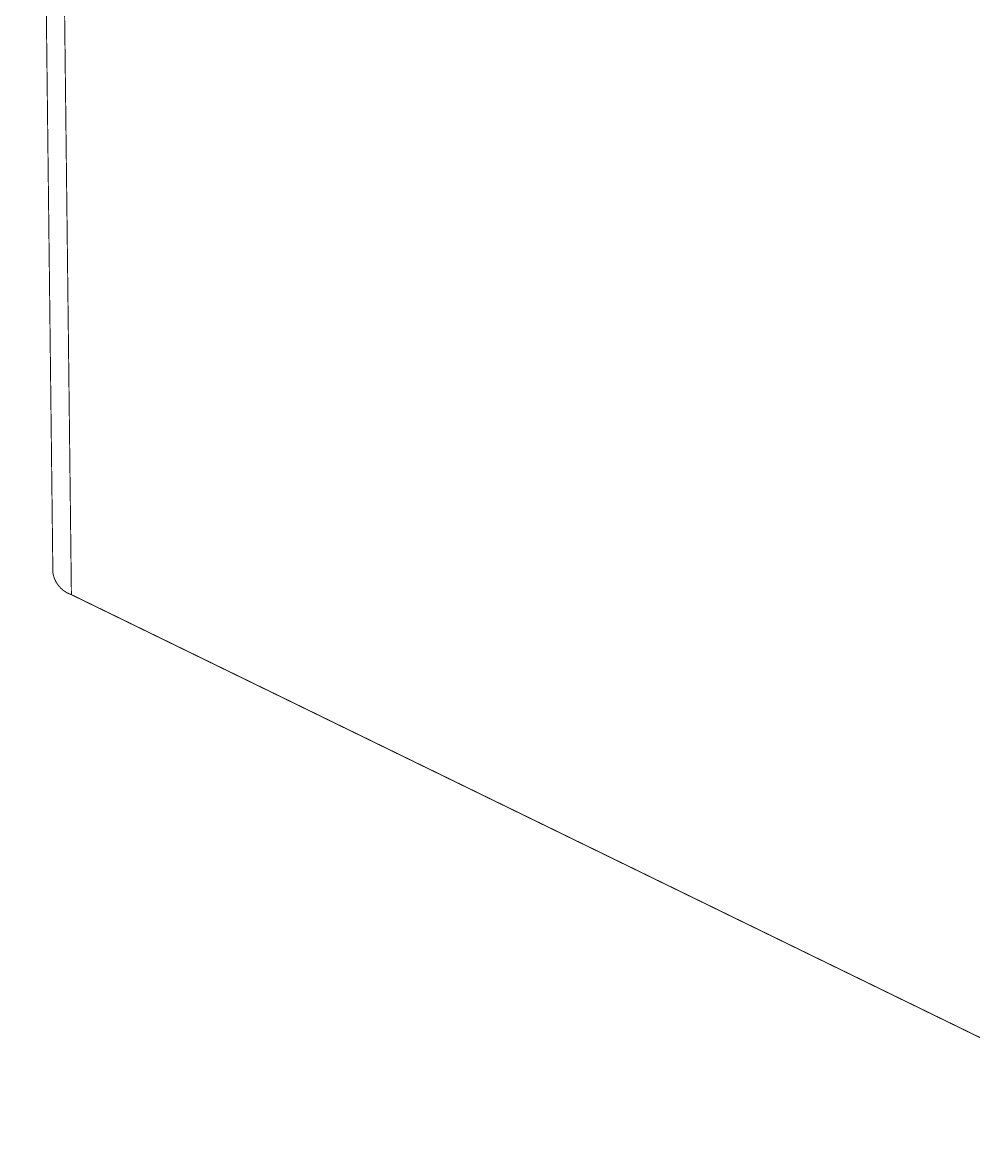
# Model space of a CAD drawing. Header units: inches. Extents: x 0 to 35.2, y -0.7 to 15.9.
# Drawn here: x 16.961 to 17.459, y 1.861 to 2.447 of the extents above; entities that cross this region are included whole.
import ezdxf

# ---------------------------------------------------------------- set-up
doc = ezdxf.new("R2010")
doc.units = ezdxf.units.IN
doc.header["$MEASUREMENT"] = 0
doc.layers.add('Dimensions', color=6, linetype='Continuous')

msp = doc.modelspace()

# ---------------------------------------------------------------- linework, layer by layer
at = {"layer": 'Dimensions', "const_width": 0.0005}
for points in [[(16.96092, 3.5027), (16.97664, 2.15895)], [(16.97063, 3.49123), (16.98634, 2.14749)], [(16.98634, 2.14749), (17.57463, 1.86079)]]:
    msp.add_lwpolyline(points, dxfattribs=at)
at = {"layer": 'Dimensions', "const_width": 0.00025}
for points in [[(16.97651, 2.15895, 1), (16.97676, 2.15895, 1)], [(16.97651, 2.15895, 1), (16.97676, 2.15895, 1)], [(16.98622, 2.14749, 1), (16.98647, 2.14749, 1)], [(16.98622, 2.14749, 1), (16.98647, 2.14749, 1)], [(16.98622, 2.14749, 1), (16.98647, 2.14749, 1)]]:
    msp.add_lwpolyline(points, format="xyb", close=True, dxfattribs=at)
at = {"layer": 'Dimensions', "const_width": 0.0005}
msp.add_lwpolyline([(16.98634, 2.14749, -0.279261), (16.97664, 2.15895)], format="xyb", dxfattribs=at)

doc.saveas('drawing.dxf')
